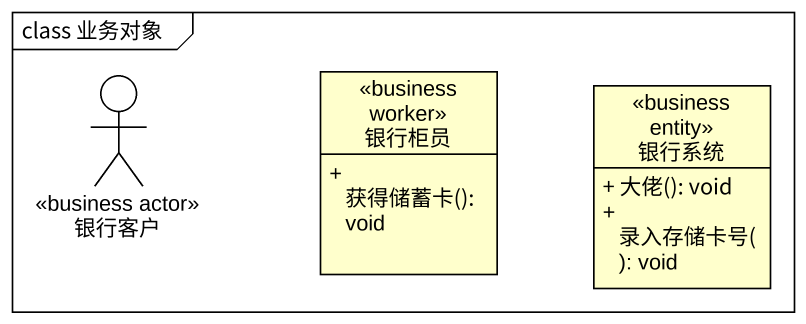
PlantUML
@startuml
mainframe class 业务对象
allowmixing
hide circle
hide empty members
skinparam classAttributeIconSize 0
actor 银行客户 <<business actor>>
class 银行柜员 <<business worker>> {
  + 获得储蓄卡(): void
}
class 银行系统 <<business entity>> {
  + 大佬(): void
  + 录入存储卡号(): void
}
@enduml
